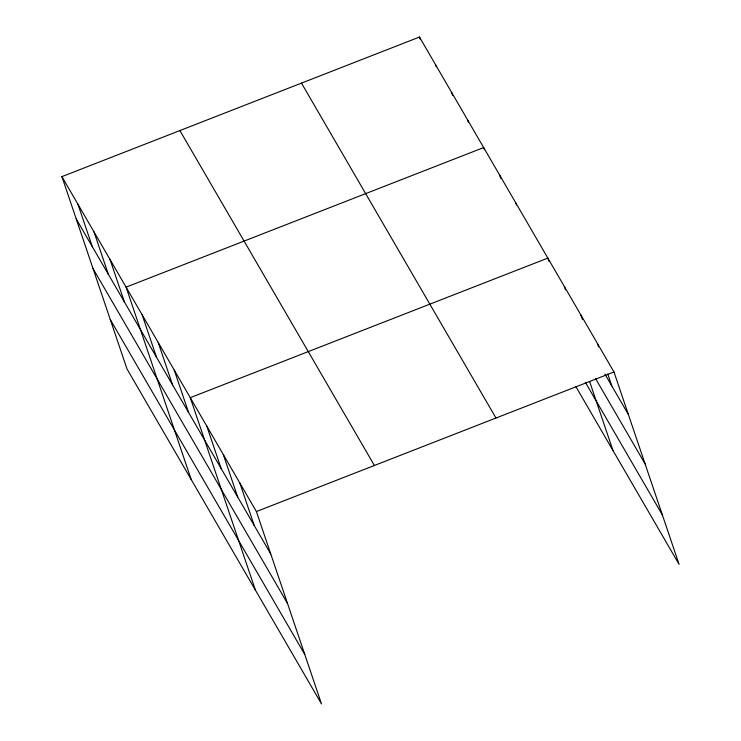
<?xml version="1.0" encoding="UTF-8"?>
<svg xmlns="http://www.w3.org/2000/svg" width="741" height="741" viewBox="0 0 741 741"><rect width="100%" height="100%" fill="white"/><g stroke="black" fill="none" stroke-linecap="round" stroke-linejoin="round"><path stroke-width="1.11" d="M61.901 176.627L256.395 511.54L321.52 703.95L127.026 369.027L61.901 176.627L419.48 37.05L613.974 371.973L679.099 564.373L575.72 386.357M256.395 511.54L613.974 371.973M604.962 374.159L628.34 414.414M595.495 378.494L645.087 463.903M585.334 382.263L662.352 514.884M301.476 83.112L495.97 418.026M179.906 130.564L374.4 465.487M76.267 219.058L270.761 553.981M93.014 268.548L287.517 603.47M110.279 319.538L304.773 654.46M597.441 343.5L598.543 346.769M607.75 373.973L611.807 385.941M580.907 315.036L582.38 319.39M564.373 286.563L565.485 289.833M548.951 261.36L547.84 258.1L190.27 397.667L255.395 590.077M589.614 381.485L612.974 450.5M515.755 202.839L516.486 205.016M499.703 175.2L500.814 178.47M484.401 149.747L483.66 147.57L126.081 287.147L191.215 479.557M467.617 119.94L468.349 122.117M451.565 92.31L452.677 95.58M435.523 64.68L436.264 66.857M419.48 37.05L420.212 39.227M239.862 483.076L254.228 525.517M223.328 454.603L237.694 497.044M206.804 426.14L221.17 468.581M174.218 370.037L188.584 412.478M158.176 342.407L172.542 384.848M142.133 314.777L156.499 357.218M110.038 259.517L124.405 301.957M93.996 231.887L108.362 274.327M77.944 204.257L92.31 246.697"/></g></svg>
